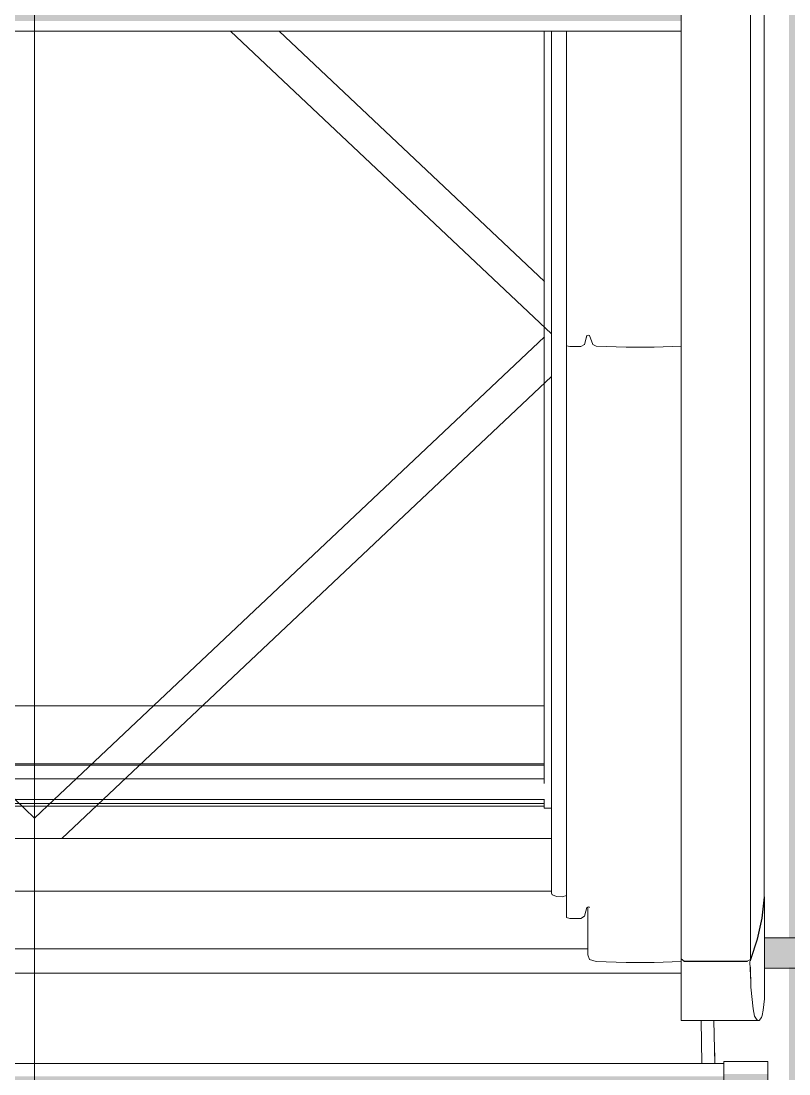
# Model space of a CAD drawing. Header units: metres. Extents: x -208 to 1512, y -277 to 123.
# Drawn here: x 826.736 to 827.184, y -12.049 to -11.434 of the extents above; entities that cross this region are included whole.
import ezdxf

# ---------------------------------------------------------------- set-up
doc = ezdxf.new("R2010")
doc.units = ezdxf.units.M
doc.header["$MEASUREMENT"] = 0
doc.linetypes.add('Wipeout_Contour', pattern=[1, 0, -1])
doc.layers.add('325 Dachfenster', color=7, linetype='Continuous')
doc.layers.add('918 Lageplan Beschriftung.x', color=7, linetype='Continuous')

# ---------------------------------------------------------------- blocks, each defined once
blk = doc.blocks.new('DF Marker 27[1474]_5', base_point=(826.74413, -12.78))
at = {"layer": '325 Dachfenster', "color": 7, "linetype": 'Continuous', "lineweight": 13}
blk.add_line((826.74413, -16.53625), (826.74413, -10.88845), dxfattribs=at)
blk = doc.blocks.new('VELUX SlopeRoofBundle[46]_5', base_point=(825.25728, 0))
at = {"color": 254, "linetype": 'Wipeout_Contour', "lineweight": 0, "ltscale": 4136.669724}
blk.add_wipeout([(827.16163, -11.41026), (827.16163, -11.98193), (827.16563, -11.96998), (827.16563, -11.39838), (827.16183, -11.40974)], dxfattribs=at).dxf.layer = '325 Dachfenster'
at = {"color": 254, "linetype": 'Wipeout_Contour', "lineweight": 0, "ltscale": 6618.668721}
blk.add_wipeout([(827.04563, -11.94215), (827.04553, -11.94215), (827.04553, -11.94328), (827.04603, -11.94413), (827.04603, -11.44018), (827.04553, -11.44018), (827.04553, -11.92003), (827.04563, -11.92029)], dxfattribs=at).dxf.layer = '325 Dachfenster'
at = {"color": 254, "linetype": 'Wipeout_Contour', "lineweight": 0, "ltscale": 3308.588537}
blk.add_wipeout([(827.06623, -11.61787), (827.06703, -11.61759), (827.06703, -11.44018), (827.06623, -11.44018)], dxfattribs=at).dxf.layer = '325 Dachfenster'
at = {"color": 254, "linetype": 'Wipeout_Contour', "lineweight": 0, "ltscale": 4135.474365}
blk.add_wipeout([(827.12133, -11.44018), (827.10543, -11.44018), (827.10543, -11.62459), (827.12133, -11.62407), (827.12133, -11.49693)], dxfattribs=at).dxf.layer = '325 Dachfenster'
at = {"color": 254, "linetype": 'Wipeout_Contour', "lineweight": 0, "ltscale": 3309.051614}
blk.add_wipeout([(827.18413, -11.91012), (827.16963, -11.91012), (827.16963, -11.92815), (827.18413, -11.92815)], dxfattribs=at).dxf.layer = '325 Dachfenster'
at = {"color": 254, "linetype": 'Wipeout_Contour', "lineweight": 0, "ltscale": 3309.055919}
blk.add_wipeout([(827.16983, -11.98698), (827.18413, -11.98698), (827.18413, -11.98641), (827.16983, -11.98641)], dxfattribs=at).dxf.layer = '325 Dachfenster'
at = {"color": 254, "linetype": 'Wipeout_Contour', "lineweight": 0, "ltscale": 6614.653848}
blk.add_wipeout([(826.35487, -12.04256), (827.13339, -12.04256), (827.13301, -12.0176), (827.12133, -12.0176), (827.12133, -11.98995), (826.36693, -11.98995), (826.36693, -12.0176), (826.35525, -12.0176)], dxfattribs=at).dxf.layer = '325 Dachfenster'
at = {"color": 254, "linetype": 'Wipeout_Contour', "lineweight": 0, "ltscale": 3308.907969}
blk.add_wipeout([(827.14028, -12.0176), (827.14083, -12.04256), (827.14093, -12.04256), (827.14039, -12.0176)], dxfattribs=at).dxf.layer = '325 Dachfenster'
at = {"color": 254, "linetype": 'Wipeout_Contour', "lineweight": 0, "ltscale": 3309.06389}
blk.add_wipeout([(827.18413, -12.04624), (827.17177, -12.04624), (827.17177, -12.06837), (827.18413, -12.06837)], dxfattribs=at).dxf.layer = '325 Dachfenster'
at = {"color": 254, "linetype": 'Wipeout_Contour', "lineweight": 0, "ltscale": 8274.977543}
blk.add_wipeout([(827.16963, -11.37525), (827.16963, -11.91012), (827.18413, -11.91012), (827.18413, -11.29204), (827.17176, -11.29204), (827.17173, -11.34033), (827.17173, -11.3563), (827.17043, -11.37021), (827.16983, -11.37336), (827.16983, -11.37337)], dxfattribs=at).dxf.layer = '325 Dachfenster'
at = {"color": 254, "linetype": 'Wipeout_Contour', "lineweight": 0, "ltscale": 3308.820307}
blk.add_wipeout([(827.12133, -11.411), (827.12133, -11.98163), (827.12303, -11.98289), (827.12303, -11.411)], dxfattribs=at).dxf.layer = '325 Dachfenster'
at = {"color": 254, "linetype": 'Wipeout_Contour', "lineweight": 0, "ltscale": 3308.521054}
blk.add_wipeout([(827.04603, -11.44018), (827.04603, -11.94413), (827.04883, -11.94526), (827.04883, -11.44018)], dxfattribs=at).dxf.layer = '325 Dachfenster'
at = {"color": 254, "linetype": 'Wipeout_Contour', "lineweight": 0, "ltscale": 3308.584026}
blk.add_wipeout([(827.06623, -11.44018), (827.06493, -11.44018), (827.06493, -11.62303), (827.06623, -11.61787)], dxfattribs=at).dxf.layer = '325 Dachfenster'
at = {"color": 254, "linetype": 'Wipeout_Contour', "lineweight": 0, "ltscale": 3309.052301}
blk.add_wipeout([(827.18413, -11.92815), (827.16963, -11.92815), (827.16963, -11.93395), (827.18413, -11.93395)], dxfattribs=at).dxf.layer = '325 Dachfenster'
at = {"color": 254, "linetype": 'Wipeout_Contour', "lineweight": 0, "ltscale": 3309.320428}
blk.add_wipeout([(827.14151, -12.0176), (827.14089, -12.0176), (827.14101, -12.04256), (827.14214, -12.04256)], dxfattribs=at).dxf.layer = '325 Dachfenster'
at = {"color": 254, "linetype": 'Wipeout_Contour', "lineweight": 0, "ltscale": 3308.897351}
blk.add_wipeout([(827.12303, -11.411), (827.12303, -11.98289), (827.15983, -11.98289), (827.15983, -11.411)], dxfattribs=at).dxf.layer = '325 Dachfenster'
at = {"color": 254, "linetype": 'Wipeout_Contour', "lineweight": 0, "ltscale": 3308.560347}
blk.add_wipeout([(827.06283, -11.44018), (827.05623, -11.44018), (827.05623, -11.6243), (827.06283, -11.6243)], dxfattribs=at).dxf.layer = '325 Dachfenster'
at = {"color": 254, "linetype": 'Wipeout_Contour', "lineweight": 0, "ltscale": 3308.597023}
blk.add_wipeout([(827.06783, -11.6178), (827.06983, -11.62296), (827.06983, -11.44018), (827.06783, -11.44018)], dxfattribs=at).dxf.layer = '325 Dachfenster'
at = {"color": 254, "linetype": 'Wipeout_Contour', "lineweight": 0, "ltscale": 3307.320356}
blk.add_wipeout([(826.44273, -11.91132), (826.44273, -11.91139), (827.04553, -11.91139), (827.04553, -11.91132)], dxfattribs=at).dxf.layer = '325 Dachfenster'
at = {"color": 254, "linetype": 'Wipeout_Contour', "lineweight": 0, "ltscale": 3307.321114}
blk.add_wipeout([(826.44263, -11.922), (826.44263, -11.92702), (827.04563, -11.92702), (827.04563, -11.922)], dxfattribs=at).dxf.layer = '325 Dachfenster'
at = {"color": 254, "linetype": 'Wipeout_Contour', "lineweight": 0, "ltscale": 5792.275957}
blk.add_wipeout([(827.16963, -11.94541), (827.16983, -11.94556), (827.16983, -11.95309), (827.16983, -11.9693), (827.18413, -11.9693), (827.18413, -11.93395), (827.16963, -11.93395)], dxfattribs=at).dxf.layer = '325 Dachfenster'
at = {"color": 254, "linetype": 'Wipeout_Contour', "lineweight": 0, "ltscale": 12408.121159}
blk.add_wipeout([(827.14151, -12.0176), (827.14214, -12.04256), (827.14613, -12.04256), (827.14613, -12.04136), (827.17176, -12.04136), (827.17177, -12.04348), (827.17177, -12.04624), (827.18413, -12.04624), (827.18413, -11.98698), (827.16983, -11.98698), (827.16983, -12.00497), (827.16907, -12.01147), (827.16853, -12.01464), (827.16814, -12.01575), (827.16683, -12.0176)], dxfattribs=at).dxf.layer = '325 Dachfenster'
at = {"color": 254, "linetype": 'Wipeout_Contour', "lineweight": 0, "ltscale": 4136.662207}
blk.add_wipeout([(827.16563, -11.96998), (827.16833, -11.95781), (827.16833, -11.38652), (827.16583, -11.39779), (827.16563, -11.39838)], dxfattribs=at).dxf.layer = '325 Dachfenster'
at = {"color": 254, "linetype": 'Wipeout_Contour', "lineweight": 0, "ltscale": 4962.766025}
blk.add_wipeout([(827.1613, -11.411), (827.15983, -11.411), (827.15983, -11.98289), (827.16163, -11.98193), (827.16163, -11.41026), (827.16138, -11.41092)], dxfattribs=at).dxf.layer = '325 Dachfenster'
at = {"color": 254, "linetype": 'Wipeout_Contour', "lineweight": 0, "ltscale": 3308.543303}
blk.add_wipeout([(827.05433, -11.62381), (827.05623, -11.6243), (827.05623, -11.44018), (827.05433, -11.44018)], dxfattribs=at).dxf.layer = '325 Dachfenster'
at = {"color": 254, "linetype": 'Wipeout_Contour', "lineweight": 0, "ltscale": 3308.577627}
blk.add_wipeout([(827.06283, -11.6243), (827.06493, -11.62303), (827.06493, -11.44018), (827.06283, -11.44018)], dxfattribs=at).dxf.layer = '325 Dachfenster'
at = {"color": 254, "linetype": 'Wipeout_Contour', "lineweight": 0, "ltscale": 3308.643895}
blk.add_wipeout([(827.07163, -11.62402), (827.08923, -11.62459), (827.08923, -11.44018), (827.07163, -11.44018)], dxfattribs=at).dxf.layer = '325 Dachfenster'
at = {"color": 254, "linetype": 'Wipeout_Contour', "lineweight": 0, "ltscale": 3307.320515}
blk.add_wipeout([(826.44273, -11.91139), (826.44273, -11.91683), (827.04553, -11.91683), (827.04553, -11.91139)], dxfattribs=at).dxf.layer = '325 Dachfenster'
at = {"color": 254, "linetype": 'Wipeout_Contour', "lineweight": 0, "ltscale": 3308.945738}
blk.add_wipeout([(827.12133, -12.01069), (827.16317, -12.01069), (827.16196, -11.99817), (827.12133, -11.99817)], dxfattribs=at).dxf.layer = '325 Dachfenster'
at = {"color": 254, "linetype": 'Wipeout_Contour', "lineweight": 0, "ltscale": 3308.236669}
blk.add_wipeout([(827.14089, -12.0176), (827.14039, -12.0176), (827.14093, -12.04256), (827.14101, -12.04256)], dxfattribs=at).dxf.layer = '325 Dachfenster'
at = {"color": 254, "linetype": 'Wipeout_Contour', "lineweight": 0, "ltscale": 3308.987554}
blk.add_wipeout([(827.14613, -12.04136), (827.14613, -12.04871), (827.17176, -12.04871), (827.17176, -12.04136)], dxfattribs=at).dxf.layer = '325 Dachfenster'
at = {"color": 254, "linetype": 'Wipeout_Contour', "lineweight": 0, "ltscale": 4136.59227}
blk.add_wipeout([(827.16853, -11.38562), (827.16833, -11.38652), (827.16833, -11.95781), (827.16963, -11.94556), (827.16963, -11.37525)], dxfattribs=at).dxf.layer = '325 Dachfenster'
at = {"color": 254, "linetype": 'Wipeout_Contour', "lineweight": 0, "ltscale": 3308.532901}
blk.add_wipeout([(827.04883, -11.44018), (827.04883, -11.94526), (827.05193, -11.94533), (827.05193, -11.44018)], dxfattribs=at).dxf.layer = '325 Dachfenster'
at = {"color": 254, "linetype": 'Wipeout_Contour', "lineweight": 0, "ltscale": 3308.591741}
blk.add_wipeout([(827.06703, -11.61759), (827.06783, -11.6178), (827.06783, -11.44018), (827.06703, -11.44018)], dxfattribs=at).dxf.layer = '325 Dachfenster'
at = {"color": 254, "linetype": 'Wipeout_Contour', "lineweight": 0, "ltscale": 3308.711541}
blk.add_wipeout([(827.10543, -11.44018), (827.08923, -11.44018), (827.08923, -11.62459), (827.10543, -11.62459)], dxfattribs=at).dxf.layer = '325 Dachfenster'
at = {"color": 254, "linetype": 'Wipeout_Contour', "lineweight": 0, "ltscale": 2480.612117}
blk.add_wipeout([(827.04553, -11.64166), (826.76001, -11.91132), (827.04553, -11.91132)], dxfattribs=at).dxf.layer = '325 Dachfenster'
at = {"color": 254, "linetype": 'Wipeout_Contour', "lineweight": 0, "ltscale": 3307.320731}
blk.add_wipeout([(826.44273, -11.91754), (826.44273, -11.91818), (827.04553, -11.91818), (827.04553, -11.91754)], dxfattribs=at).dxf.layer = '325 Dachfenster'
at = {"color": 254, "linetype": 'Wipeout_Contour', "lineweight": 0, "ltscale": 3308.919659}
blk.add_wipeout([(827.13301, -12.0176), (827.13339, -12.04256), (827.14083, -12.04256), (827.14028, -12.0176)], dxfattribs=at).dxf.layer = '325 Dachfenster'
at = {"color": 254, "linetype": 'Wipeout_Contour', "lineweight": 0, "ltscale": 6618.056167}
blk.add_wipeout([(827.17173, -12.1902), (827.17173, -12.20866), (827.17177, -12.13498), (827.17177, -12.04348), (827.17176, -12.04136), (827.17176, -12.04871), (827.17175, -12.05748), (827.17173, -12.07098)], dxfattribs=at).dxf.layer = '325 Dachfenster'
at = {"layer": '325 Dachfenster', "linetype": 'Continuous', "lineweight": 0, "flags": 128}
for points in [[(827.17176, -12.04136), (827.17176, -12.04871), (827.17175, -12.05748), (827.17174, -12.0678), (827.17173, -12.07098), (827.17078, -12.07961), (827.17043, -12.08318), (827.16851, -12.09276), (827.16783, -12.09654), (827.16485, -12.10691), (827.16373, -12.11157), (827.16297, -12.11348), (827.16089, -12.12034), (827.15957, -12.12692), (827.15583, -12.15704), (827.15375, -12.1849), (827.15332, -12.21028), (827.1546, -12.23277), (827.15749, -12.25214), (827.16199, -12.26813)], [(827.17177, -12.04348), (827.17176, -12.04136)], [(827.17177, -12.13498), (827.17177, -12.04348)]]:
    blk.add_lwpolyline(points, dxfattribs=at)
at = {"color": 254, "linetype": 'Wipeout_Contour', "lineweight": 0, "ltscale": 3308.543867}
blk.add_wipeout([(827.05193, -11.94533), (827.05433, -11.94451), (827.05433, -11.44018), (827.05193, -11.44018)], dxfattribs=at).dxf.layer = '325 Dachfenster'
at = {"color": 254, "linetype": 'Wipeout_Contour', "lineweight": 0, "ltscale": 3308.605036}
blk.add_wipeout([(827.06983, -11.62296), (827.07163, -11.62402), (827.07163, -11.44018), (827.06983, -11.44018)], dxfattribs=at).dxf.layer = '325 Dachfenster'
at = {"color": 254, "linetype": 'Wipeout_Contour', "lineweight": 0, "ltscale": 3308.598957}
blk.add_wipeout([(827.06493, -11.62303), (827.06493, -11.95672), (827.06623, -11.95155), (827.06623, -11.61787)], dxfattribs=at).dxf.layer = '325 Dachfenster'
at = {"color": 254, "linetype": 'Wipeout_Contour', "lineweight": 0, "ltscale": 3308.790377}
blk.add_wipeout([(827.10543, -11.62459), (827.10543, -11.95831), (827.12133, -11.95779), (827.12133, -11.62407)], dxfattribs=at).dxf.layer = '325 Dachfenster'
at = {"color": 254, "linetype": 'Wipeout_Contour', "lineweight": 0, "ltscale": 6614.64011}
blk.add_wipeout([(826.44263, -11.92029), (826.44263, -11.92115), (827.04563, -11.92115), (827.04563, -11.92029), (827.04553, -11.92003), (827.04553, -11.91924), (826.44273, -11.91924), (826.44273, -11.92003)], dxfattribs=at).dxf.layer = '325 Dachfenster'
at = {"color": 254, "linetype": 'Wipeout_Contour', "lineweight": 0, "ltscale": 4135.72357}
blk.add_wipeout([(827.12133, -12.01725), (827.12133, -12.0176), (827.16683, -12.0176), (827.16583, -12.01731), (827.16554, -12.01725)], dxfattribs=at).dxf.layer = '325 Dachfenster'
at = {"color": 254, "linetype": 'Wipeout_Contour', "lineweight": 0, "ltscale": 3307.32818}
blk.add_wipeout([(827.14613, -12.04256), (826.34213, -12.04256), (826.34213, -12.05005), (827.14613, -12.05005)], dxfattribs=at).dxf.layer = '325 Dachfenster'
at = {"layer": '325 Dachfenster', "linetype": 'Continuous', "lineweight": 0, "flags": 128}
for points in [[(827.14613, -12.04136), (827.14613, -12.04871), (827.14613, -12.05748), (827.14613, -12.0678), (827.14613, -12.07961), (827.14613, -12.09276), (827.14613, -12.10691), (827.14613, -12.11348), (827.14613, -12.12034), (827.14613, -12.12692), (827.14613, -12.15704), (827.14613, -12.1849), (827.14613, -12.21028), (827.14613, -12.23277), (827.14613, -12.25214), (827.14613, -12.26813)], [(827.17176, -12.04136), (827.14613, -12.04136)], [(826.34213, -12.04256), (827.14613, -12.04256)]]:
    blk.add_lwpolyline(points, dxfattribs=at)
at = {"color": 254, "linetype": 'Wipeout_Contour', "lineweight": 0, "ltscale": 3307.293578}
blk.add_wipeout([(826.36693, -11.43431), (826.36693, -11.44005), (827.12133, -11.44005), (827.12133, -11.43431)], dxfattribs=at).dxf.layer = '325 Dachfenster'
at = {"color": 254, "linetype": 'Wipeout_Contour', "lineweight": 0, "ltscale": 3308.611953}
blk.add_wipeout([(827.06783, -11.6178), (827.06783, -11.95152), (827.06983, -11.95668), (827.06983, -11.62296)], dxfattribs=at).dxf.layer = '325 Dachfenster'
at = {"color": 254, "linetype": 'Wipeout_Contour', "lineweight": 0, "ltscale": 3308.557984}
blk.add_wipeout([(827.05623, -11.6243), (827.05433, -11.62381), (827.05433, -11.95749), (827.05623, -11.95799)], dxfattribs=at).dxf.layer = '325 Dachfenster'
at = {"color": 254, "linetype": 'Wipeout_Contour', "lineweight": 0, "ltscale": 3307.32078}
blk.add_wipeout([(826.44273, -11.91818), (826.44273, -11.91924), (827.04553, -11.91924), (827.04553, -11.91818)], dxfattribs=at).dxf.layer = '325 Dachfenster'
at = {"color": 254, "linetype": 'Wipeout_Contour', "lineweight": 0, "ltscale": 3308.941977}
blk.add_wipeout([(827.12133, -12.01069), (827.12133, -12.0149), (827.16413, -12.0149), (827.16317, -12.01069)], dxfattribs=at).dxf.layer = '325 Dachfenster'
at = {"color": 254, "linetype": 'Wipeout_Contour', "lineweight": 0, "ltscale": 3307.29374}
blk.add_wipeout([(826.36693, -11.44018), (827.12133, -11.44018), (827.12133, -11.44005), (826.36693, -11.44005)], dxfattribs=at).dxf.layer = '325 Dachfenster'
at = {"color": 254, "linetype": 'Wipeout_Contour', "lineweight": 0, "ltscale": 3308.574999}
blk.add_wipeout([(827.05623, -11.6243), (827.05623, -11.95799), (827.06283, -11.95799), (827.06283, -11.6243)], dxfattribs=at).dxf.layer = '325 Dachfenster'
at = {"color": 254, "linetype": 'Wipeout_Contour', "lineweight": 0, "ltscale": 3308.658589}
blk.add_wipeout([(827.08923, -11.62459), (827.07163, -11.62402), (827.07163, -11.95774), (827.08923, -11.95831)], dxfattribs=at).dxf.layer = '325 Dachfenster'
at = {"color": 254, "linetype": 'Wipeout_Contour', "lineweight": 0, "ltscale": 3307.320692}
blk.add_wipeout([(826.44273, -11.91683), (826.44273, -11.91754), (827.04553, -11.91754), (827.04553, -11.91683)], dxfattribs=at).dxf.layer = '325 Dachfenster'
at = {"color": 254, "linetype": 'Wipeout_Contour', "lineweight": 0, "ltscale": 3307.320945}
blk.add_wipeout([(826.44263, -11.92115), (826.44263, -11.922), (827.04563, -11.922), (827.04563, -11.92115)], dxfattribs=at).dxf.layer = '325 Dachfenster'
at = {"color": 254, "linetype": 'Wipeout_Contour', "lineweight": 0, "ltscale": 3308.953875}
blk.add_wipeout([(827.12133, -12.01725), (827.16554, -12.01725), (827.16413, -12.0149), (827.12133, -12.0149)], dxfattribs=at).dxf.layer = '325 Dachfenster'
at = {"layer": '325 Dachfenster', "linetype": 'Continuous', "lineweight": 0, "flags": 128}
for points in [[(827.13301, -12.0176), (827.13339, -12.04256)], [(827.14083, -12.04256), (827.14028, -12.0176)]]:
    blk.add_lwpolyline(points, dxfattribs=at)
at = {"color": 254, "linetype": 'Wipeout_Contour', "lineweight": 0, "ltscale": 6614.605508}
blk.add_wipeout([(826.44273, -11.64166), (826.72826, -11.91132), (826.76001, -11.91132), (827.04553, -11.64166), (827.04553, -11.61692), (826.85839, -11.44018), (826.62987, -11.44018), (826.44273, -11.61692)], dxfattribs=at).dxf.layer = '325 Dachfenster'
at = {"color": 254, "linetype": 'Wipeout_Contour', "lineweight": 0, "ltscale": 3308.592355}
blk.add_wipeout([(827.06283, -11.6243), (827.06283, -11.95799), (827.06493, -11.95672), (827.06493, -11.62303)], dxfattribs=at).dxf.layer = '325 Dachfenster'
at = {"color": 254, "linetype": 'Wipeout_Contour', "lineweight": 0, "ltscale": 3308.7262}
blk.add_wipeout([(827.08923, -11.62459), (827.08923, -11.95831), (827.10543, -11.95831), (827.10543, -11.62459)], dxfattribs=at).dxf.layer = '325 Dachfenster'
at = {"layer": '325 Dachfenster', "linetype": 'Continuous', "lineweight": 0, "flags": 128}
for points in [[(826.74413, -11.89944), (826.73268, -11.88862), (826.72294, -11.87943), (826.4467, -11.61854)], [(827.05433, -11.62381), (827.05623, -11.6243), (827.06283, -11.6243)], [(826.76001, -11.91132), (827.04553, -11.64166)], [(827.04143, -11.83396), (826.44683, -11.83396)], [(827.04143, -11.86769), (826.44683, -11.86769)], [(827.04143, -11.86847), (826.44683, -11.86847)], [(827.04143, -11.8766), (826.44683, -11.8766)], [(827.04157, -11.88862), (826.4467, -11.88862)], [(827.04143, -11.89081), (826.44683, -11.89081)], [(827.04143, -11.89251), (826.44683, -11.89251)], [(827.04143, -11.89336), (827.04143, -11.88862)], [(827.04163, -11.89357), (827.04143, -11.89336)], [(827.04553, -11.89357), (827.04163, -11.89357)], [(827.04553, -11.91132), (826.44273, -11.91132)], [(827.04553, -11.91139), (826.44273, -11.91139)]]:
    blk.add_lwpolyline(points, dxfattribs=at)
at = {"color": 254, "linetype": 'Wipeout_Contour', "lineweight": 0, "ltscale": 2480.682786}
blk.add_wipeout([(827.04553, -11.44018), (826.85839, -11.44018), (827.04553, -11.61692)], dxfattribs=at).dxf.layer = '325 Dachfenster'
at = {"color": 254, "linetype": 'Wipeout_Contour', "lineweight": 0, "ltscale": 3308.603019}
blk.add_wipeout([(827.06623, -11.61787), (827.06623, -11.95155), (827.06703, -11.95127), (827.06703, -11.61759)], dxfattribs=at).dxf.layer = '325 Dachfenster'
at = {"layer": '325 Dachfenster', "linetype": 'Continuous', "lineweight": 0, "flags": 128}
for points in [[(827.12133, -11.44018), (826.36693, -11.44018)], [(826.85839, -11.44018), (827.04553, -11.61692)], [(826.88684, -11.44018), (827.04157, -11.5863)], [(827.04143, -11.87915), (827.04143, -11.44018)], [(827.04553, -11.92003), (827.04553, -11.44018)], [(826.74413, -11.89944), (826.75559, -11.88862), (826.76532, -11.87943), (827.04157, -11.61854)]]:
    blk.add_lwpolyline(points, dxfattribs=at)
at = {"color": 254, "linetype": 'Wipeout_Contour', "lineweight": 0, "ltscale": 4962.179213}
blk.add_wipeout([(827.06703, -11.95127), (827.06773, -11.95146), (827.06773, -11.95149), (827.06783, -11.95152), (827.06783, -11.6178), (827.06703, -11.61759)], dxfattribs=at).dxf.layer = '325 Dachfenster'
at = {"layer": '325 Dachfenster', "linetype": 'Continuous', "lineweight": 0, "flags": 128}
for points in [[(827.06493, -11.62303), (827.06623, -11.61787)], [(827.06623, -11.61787), (827.06703, -11.61759)], [(827.06703, -11.61759), (827.06783, -11.6178)], [(827.06283, -11.6243), (827.06493, -11.62303)]]:
    blk.add_lwpolyline(points, dxfattribs=at)
at = {"color": 254, "linetype": 'Wipeout_Contour', "lineweight": 0, "ltscale": 3308.619744}
blk.add_wipeout([(827.07163, -11.62402), (827.06983, -11.62296), (827.06983, -11.95668), (827.07163, -11.95774)], dxfattribs=at).dxf.layer = '325 Dachfenster'
at = {"layer": '325 Dachfenster', "linetype": 'Continuous', "lineweight": 0, "flags": 128}
for points in [[(827.06783, -11.6178), (827.06983, -11.62296)], [(827.06983, -11.62296), (827.07163, -11.62402)], [(827.07163, -11.62402), (827.08923, -11.62459), (827.10543, -11.62459), (827.12133, -11.62407)]]:
    blk.add_lwpolyline(points, dxfattribs=at)
at = {"color": 254, "linetype": 'Wipeout_Contour', "lineweight": 0, "ltscale": 2480.978229}
blk.add_wipeout([(827.06783, -11.98199), (827.07163, -11.98306), (827.07163, -11.95774)], dxfattribs=at).dxf.layer = '325 Dachfenster'
at = {"color": 254, "linetype": 'Wipeout_Contour', "lineweight": 0, "ltscale": 5789.57047}
blk.add_wipeout([(827.06683, -11.97924), (827.06783, -11.95159), (827.0678, -11.95151), (827.06773, -11.95149), (827.06773, -11.95146), (827.06703, -11.95127), (827.06683, -11.95134)], dxfattribs=at).dxf.layer = '325 Dachfenster'
at = {"color": 254, "linetype": 'Wipeout_Contour', "lineweight": 0, "ltscale": 3308.668807}
blk.add_wipeout([(827.08923, -11.95831), (827.07163, -11.95774), (827.07163, -11.98306), (827.08923, -11.98362)], dxfattribs=at).dxf.layer = '325 Dachfenster'
at = {"color": 254, "linetype": 'Wipeout_Contour', "lineweight": 0, "ltscale": 3308.953514}
blk.add_wipeout([(827.06683, -11.97924), (827.06783, -11.98199), (827.06983, -11.95668), (827.06783, -11.95159)], dxfattribs=at).dxf.layer = '325 Dachfenster'
at = {"color": 254, "linetype": 'Wipeout_Contour', "lineweight": 0, "ltscale": 3308.736442}
blk.add_wipeout([(827.08923, -11.98362), (827.10543, -11.98362), (827.10543, -11.95831), (827.08923, -11.95831)], dxfattribs=at).dxf.layer = '325 Dachfenster'
at = {"color": 254, "linetype": 'Wipeout_Contour', "lineweight": 0, "ltscale": 2481.436419}
blk.add_wipeout([(827.06783, -11.98199), (827.07163, -11.95774), (827.06983, -11.95668)], dxfattribs=at).dxf.layer = '325 Dachfenster'
at = {"color": 254, "linetype": 'Wipeout_Contour', "lineweight": 0, "ltscale": 3308.800596}
blk.add_wipeout([(827.10543, -11.95831), (827.10543, -11.98362), (827.12133, -11.98311), (827.12133, -11.95779)], dxfattribs=at).dxf.layer = '325 Dachfenster'
at = {"color": 254, "linetype": 'Wipeout_Contour', "lineweight": 0, "ltscale": 3307.323723}
blk.add_wipeout([(826.42143, -11.96365), (826.42143, -11.9756), (827.06683, -11.9756), (827.06683, -11.96365)], dxfattribs=at).dxf.layer = '325 Dachfenster'
at = {"color": 254, "linetype": 'Wipeout_Contour', "lineweight": 0, "ltscale": 13229.280036}
blk.add_wipeout([(826.42143, -11.95134), (826.42143, -11.96365), (827.06683, -11.96365), (827.06683, -11.95134), (827.06623, -11.95155), (827.06493, -11.95672), (827.06283, -11.95799), (827.05623, -11.95799), (827.05433, -11.95749), (827.05433, -11.94908), (826.43393, -11.94908), (826.43393, -11.95749), (826.43203, -11.95799), (826.42543, -11.95799), (826.42333, -11.95672), (826.42203, -11.95155)], dxfattribs=at).dxf.layer = '325 Dachfenster'
at = {"color": 254, "linetype": 'Wipeout_Contour', "lineweight": 0, "ltscale": 3307.32407}
blk.add_wipeout([(826.42143, -11.9756), (826.42143, -11.97567), (827.06683, -11.97567), (827.06683, -11.9756)], dxfattribs=at).dxf.layer = '325 Dachfenster'
at = {"layer": '325 Dachfenster', "linetype": 'Continuous', "lineweight": 0, "flags": 128}
blk.add_lwpolyline([(827.05433, -11.95749), (827.05623, -11.95799), (827.06283, -11.95799)], dxfattribs=at)
at = {"color": 254, "linetype": 'Wipeout_Contour', "lineweight": 0, "ltscale": 11575.603514}
blk.add_wipeout([(826.43393, -11.94451), (826.43393, -11.94908), (827.05433, -11.94908), (827.05433, -11.94451), (827.05193, -11.94533), (827.04883, -11.94526), (827.04603, -11.94413), (827.04553, -11.94328), (827.04553, -11.94215), (826.44273, -11.94215), (826.44273, -11.94328), (826.44223, -11.94413), (826.43943, -11.94526), (826.43633, -11.94533)], dxfattribs=at).dxf.layer = '325 Dachfenster'
at = {"color": 254, "linetype": 'Wipeout_Contour', "lineweight": 0, "ltscale": 3309.577102}
blk.add_wipeout([(827.06783, -11.95152), (827.0678, -11.95151), (827.06783, -11.95159), (827.06983, -11.95668)], dxfattribs=at).dxf.layer = '325 Dachfenster'
at = {"color": 254, "linetype": 'Wipeout_Contour', "lineweight": 0, "ltscale": 13229.29165}
blk.add_wipeout([(826.36693, -11.98995), (827.12133, -11.98995), (827.12133, -11.98311), (827.10543, -11.98362), (827.08923, -11.98362), (827.07163, -11.98306), (827.06783, -11.98199), (827.06683, -11.97924), (827.06683, -11.97567), (826.42143, -11.97567), (826.42143, -11.97924), (826.42043, -11.98199), (826.41663, -11.98306), (826.39903, -11.98362), (826.38283, -11.98362), (826.36693, -11.98311)], dxfattribs=at).dxf.layer = '325 Dachfenster'
at = {"layer": '325 Dachfenster', "linetype": 'Continuous', "lineweight": 0, "flags": 128}
for points in [[(827.05433, -11.95749), (827.05433, -11.62381), (827.05433, -11.44018)], [(827.04883, -11.94526), (827.05193, -11.94533)], [(827.05193, -11.94533), (827.05433, -11.94451)], [(827.06493, -11.95672), (827.06623, -11.95155)], [(827.06623, -11.95155), (827.06703, -11.95127)], [(827.06683, -11.95134), (827.06683, -11.97924)], [(827.06703, -11.95127), (827.06773, -11.95146)], [(827.06773, -11.95146), (827.06773, -11.95149)], [(827.0678, -11.95151), (827.06783, -11.95159)], [(827.06283, -11.95799), (827.06493, -11.95672)], [(827.06683, -11.97567), (826.42143, -11.97567)], [(827.06683, -11.97924), (827.06783, -11.98199)]]:
    blk.add_lwpolyline(points, dxfattribs=at)
at = {"color": 254, "linetype": 'Wipeout_Contour', "lineweight": 0, "ltscale": 3307.321814}
blk.add_wipeout([(826.44263, -11.93133), (826.44263, -11.94194), (827.04563, -11.94194), (827.04563, -11.93133)], dxfattribs=at).dxf.layer = '325 Dachfenster'
at = {"color": 254, "linetype": 'Wipeout_Contour', "lineweight": 0, "ltscale": 4135.685736}
blk.add_wipeout([(827.12133, -11.99817), (827.16196, -11.99817), (827.16183, -11.99497), (827.16133, -11.98346), (827.12133, -11.98346)], dxfattribs=at).dxf.layer = '325 Dachfenster'
at = {"layer": '325 Dachfenster', "linetype": 'Continuous', "lineweight": 0, "flags": 128}
blk.add_lwpolyline([(826.36693, -11.98995), (827.12133, -11.98995)], dxfattribs=at)
at = {"color": 254, "linetype": 'Wipeout_Contour', "lineweight": 0, "ltscale": 3307.321383}
blk.add_wipeout([(826.44263, -11.93133), (827.04563, -11.93133), (827.04563, -11.92702), (826.44263, -11.92702)], dxfattribs=at).dxf.layer = '325 Dachfenster'
at = {"color": 254, "linetype": 'Wipeout_Contour', "lineweight": 0, "ltscale": 3307.322126}
blk.add_wipeout([(826.44263, -11.94194), (826.44263, -11.94215), (827.04563, -11.94215), (827.04563, -11.94194)], dxfattribs=at).dxf.layer = '325 Dachfenster'
at = {"color": 254, "linetype": 'Wipeout_Contour', "lineweight": 0, "ltscale": 11578.342966}
blk.add_wipeout([(827.12133, -11.98303), (827.16141, -11.98303), (827.16183, -11.98193), (827.16583, -11.96998), (827.16853, -11.95781), (827.16983, -11.94556), (827.16963, -11.94541), (827.16963, -11.94556), (827.16833, -11.95781), (827.16563, -11.96998), (827.16163, -11.98193), (827.15983, -11.98289), (827.12303, -11.98289), (827.12133, -11.98163)], dxfattribs=at).dxf.layer = '325 Dachfenster'
at = {"layer": '325 Dachfenster', "linetype": 'Continuous', "lineweight": 0}
blk.add_line((826.74413, -16.53625), (826.74413, -10.88845), dxfattribs=at)
at = {"layer": '325 Dachfenster', "linetype": 'Continuous', "lineweight": 0, "flags": 128}
for points in [[(827.04563, -11.92029), (827.04563, -11.92115), (827.04563, -11.922), (827.04563, -11.92702), (827.04563, -11.93133), (827.04563, -11.94194)], [(827.04563, -11.94215), (826.44263, -11.94215)], [(827.04553, -11.94328), (827.04553, -11.94215)], [(827.04553, -11.94328), (827.04603, -11.94413)], [(827.04563, -11.94194), (827.04563, -11.94215)], [(827.04603, -11.94413), (827.04883, -11.94526)]]:
    blk.add_lwpolyline(points, dxfattribs=at)
at = {"color": 254, "linetype": 'Wipeout_Contour', "lineweight": 0, "ltscale": 3308.816031}
blk.add_wipeout([(827.16133, -11.98346), (827.16183, -11.99497), (827.16183, -11.98193), (827.16141, -11.98303)], dxfattribs=at).dxf.layer = '325 Dachfenster'
at = {"color": 254, "linetype": 'Wipeout_Contour', "lineweight": 0, "ltscale": 3308.915312}
blk.add_wipeout([(827.12133, -11.98346), (827.16133, -11.98346), (827.16141, -11.98303), (827.12133, -11.98303)], dxfattribs=at).dxf.layer = '325 Dachfenster'
at = {"layer": '325 Dachfenster', "linetype": 'Continuous', "lineweight": 0, "flags": 128}
for points in [[(827.12133, -11.98163), (827.12133, -11.411)], [(827.06783, -11.98199), (827.07163, -11.98306), (827.08923, -11.98362), (827.10543, -11.98362), (827.12133, -11.98311)], [(827.12303, -11.98289), (827.12133, -11.98163)], [(827.12133, -11.98163), (827.12133, -11.98303)], [(827.12133, -11.98303), (827.12133, -11.98346)], [(827.12133, -11.98346), (827.12133, -11.99817), (827.12133, -12.01069), (827.12133, -12.0149), (827.12133, -12.01725), (827.12133, -12.0176)]]:
    blk.add_lwpolyline(points, dxfattribs=at)
at = {"color": 254, "linetype": 'Wipeout_Contour', "lineweight": 0, "ltscale": 6618.160207}
blk.add_wipeout([(827.16583, -11.96998), (827.16183, -11.98193), (827.16183, -11.99497), (827.16196, -11.99817), (827.16317, -12.01069), (827.16413, -12.0149), (827.16554, -12.01725), (827.16583, -12.01731)], dxfattribs=at).dxf.layer = '325 Dachfenster'
at = {"layer": '325 Dachfenster', "linetype": 'Continuous', "lineweight": 0, "flags": 128}
for points in [[(827.16163, -11.98193), (827.16163, -11.41026)], [(827.15983, -11.98289), (827.12303, -11.98289)], [(827.16163, -11.98193), (827.15983, -11.98289)], [(827.16133, -11.98346), (827.16141, -11.98303)]]:
    blk.add_lwpolyline(points, dxfattribs=at)
at = {"color": 254, "linetype": 'Wipeout_Contour', "lineweight": 0, "ltscale": 4136.378098}
blk.add_wipeout([(827.16853, -12.01464), (827.16907, -12.01147), (827.16983, -12.00497), (827.16983, -11.94556), (827.16853, -11.95781)], dxfattribs=at).dxf.layer = '325 Dachfenster'
at = {"layer": '325 Dachfenster', "linetype": 'Continuous', "lineweight": 0, "flags": 128}
for points in [[(827.16963, -11.94556), (827.16963, -11.37525)], [(827.16963, -11.94541), (827.16983, -11.94556)]]:
    blk.add_lwpolyline(points, dxfattribs=at)
at = {"color": 254, "linetype": 'Wipeout_Contour', "lineweight": 0, "ltscale": 4963.318617}
blk.add_wipeout([(827.16853, -11.95781), (827.16583, -11.96998), (827.16583, -12.01731), (827.16683, -12.0176), (827.16814, -12.01575), (827.16853, -12.01464)], dxfattribs=at).dxf.layer = '325 Dachfenster'
at = {"layer": '325 Dachfenster', "linetype": 'Continuous', "lineweight": 0, "flags": 128}
for points in [[(827.16983, -11.94556), (827.16853, -11.95781), (827.16583, -11.96998), (827.16183, -11.98193), (827.16141, -11.98303)], [(827.16963, -11.94556), (827.16833, -11.95781), (827.16563, -11.96998), (827.16163, -11.98193)], [(827.16983, -11.94556), (827.16983, -12.00497)], [(827.19843, -11.9693), (827.18413, -11.9693), (827.16983, -11.9693)], [(827.16133, -11.98346), (827.16183, -11.99497), (827.16196, -11.99817), (827.16317, -12.01069), (827.16413, -12.0149), (827.16554, -12.01725), (827.16583, -12.01731), (827.16683, -12.0176), (827.16814, -12.01575), (827.16853, -12.01464), (827.16907, -12.01147), (827.16983, -12.00497)], [(827.19843, -11.98698), (827.18413, -11.98698), (827.16983, -11.98698)], [(827.16683, -12.0176), (827.12133, -12.0176)]]:
    blk.add_lwpolyline(points, dxfattribs=at)
at = {"layer": '325 Dachfenster', "color": 7, "lineweight": 13}
blk.add_blockref('DF Marker 27[1474]_5', (826.74413, -12.78), dxfattribs=at)
blk = doc.blocks.new('Dachfläche_77_5', base_point=(828.07413, -12.8025))
at = {"layer": '325 Dachfenster', "linetype": 'Continuous', "lineweight": 0}
blk.add_blockref('VELUX SlopeRoofBundle[46]_5', (825.25728, 0), dxfattribs=at)

msp = doc.modelspace()

# ---------------------------------------------------------------- hatches: boundary and pattern name
at = {"layer": '918 Lageplan Beschriftung.x', "linetype": 'Continuous', "lineweight": 0, "true_color": 0x3f0000}
msp.add_hatch(color=18, dxfattribs=at).paths.add_polyline_path([(825.31254, -15.07), (830.63228, -15.07), (830.63228, -15.97), (838.86228, -15.97), (838.86228, -15.07), (844.19207, -15.07), (844.24254, 0.07), (838.34728, 0.07), (838.34728, 0.8), (831.14728, 0.8), (831.14728, 0.07), (825.25702, 0.07)])

# ---------------------------------------------------------------- next in the draw order: block references
at = {"layer": '325 Dachfenster', "color": 7, "linetype": 'Continuous', "lineweight": 13, "true_color": 0xf4f4f4}
msp.add_blockref('Dachfläche_77_5', (828.07413, -12.8025), dxfattribs=at)

doc.saveas('drawing.dxf')
